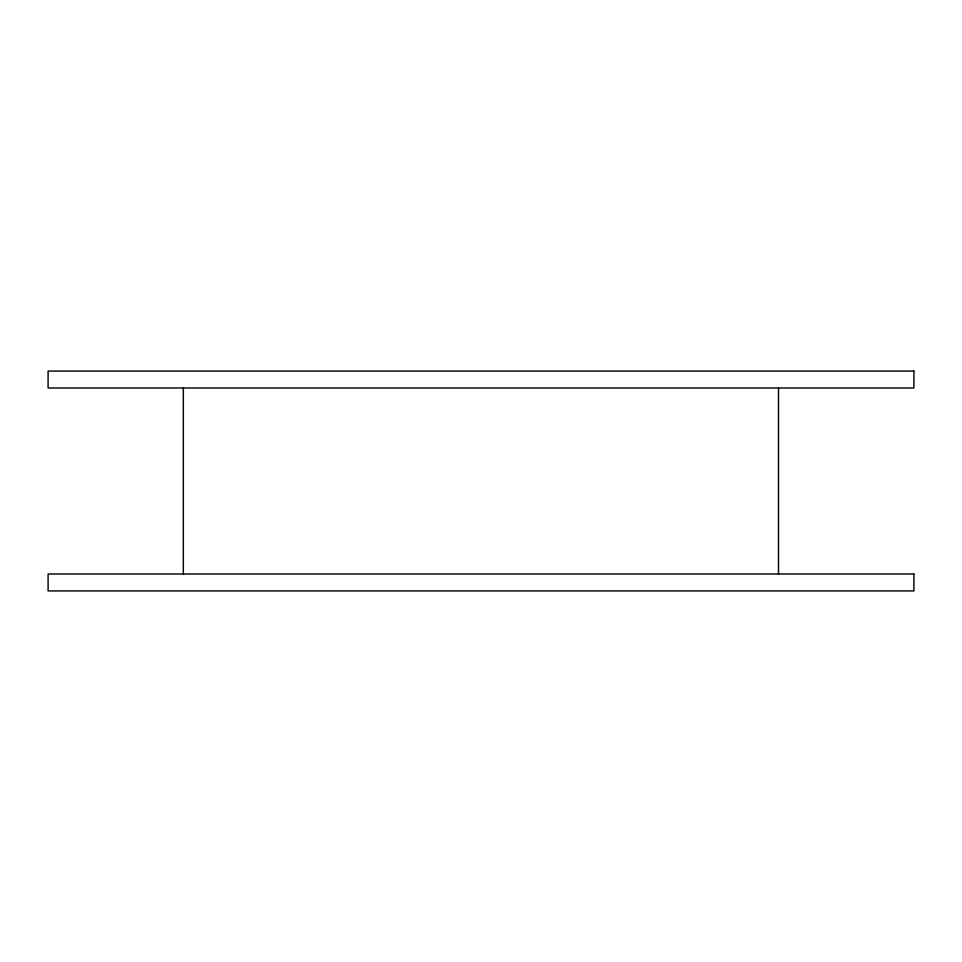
<?xml version="1.0" encoding="UTF-8"?>
<svg xmlns="http://www.w3.org/2000/svg" width="962" height="962" viewBox="0 0 962 962"><rect width="100%" height="100%" fill="white"/><g stroke="black" fill="none" stroke-linecap="round" stroke-linejoin="round"><path stroke-width="1.44" d="M778.511 387.987L778.511 574.013M183.345 387.987L183.345 574.013M913.9 371.067L48.1 371.067L48.1 387.987L913.9 387.987L913.9 371.067M913.9 574.013L48.1 574.013L48.1 590.933L913.9 590.933L913.9 574.013"/></g></svg>
